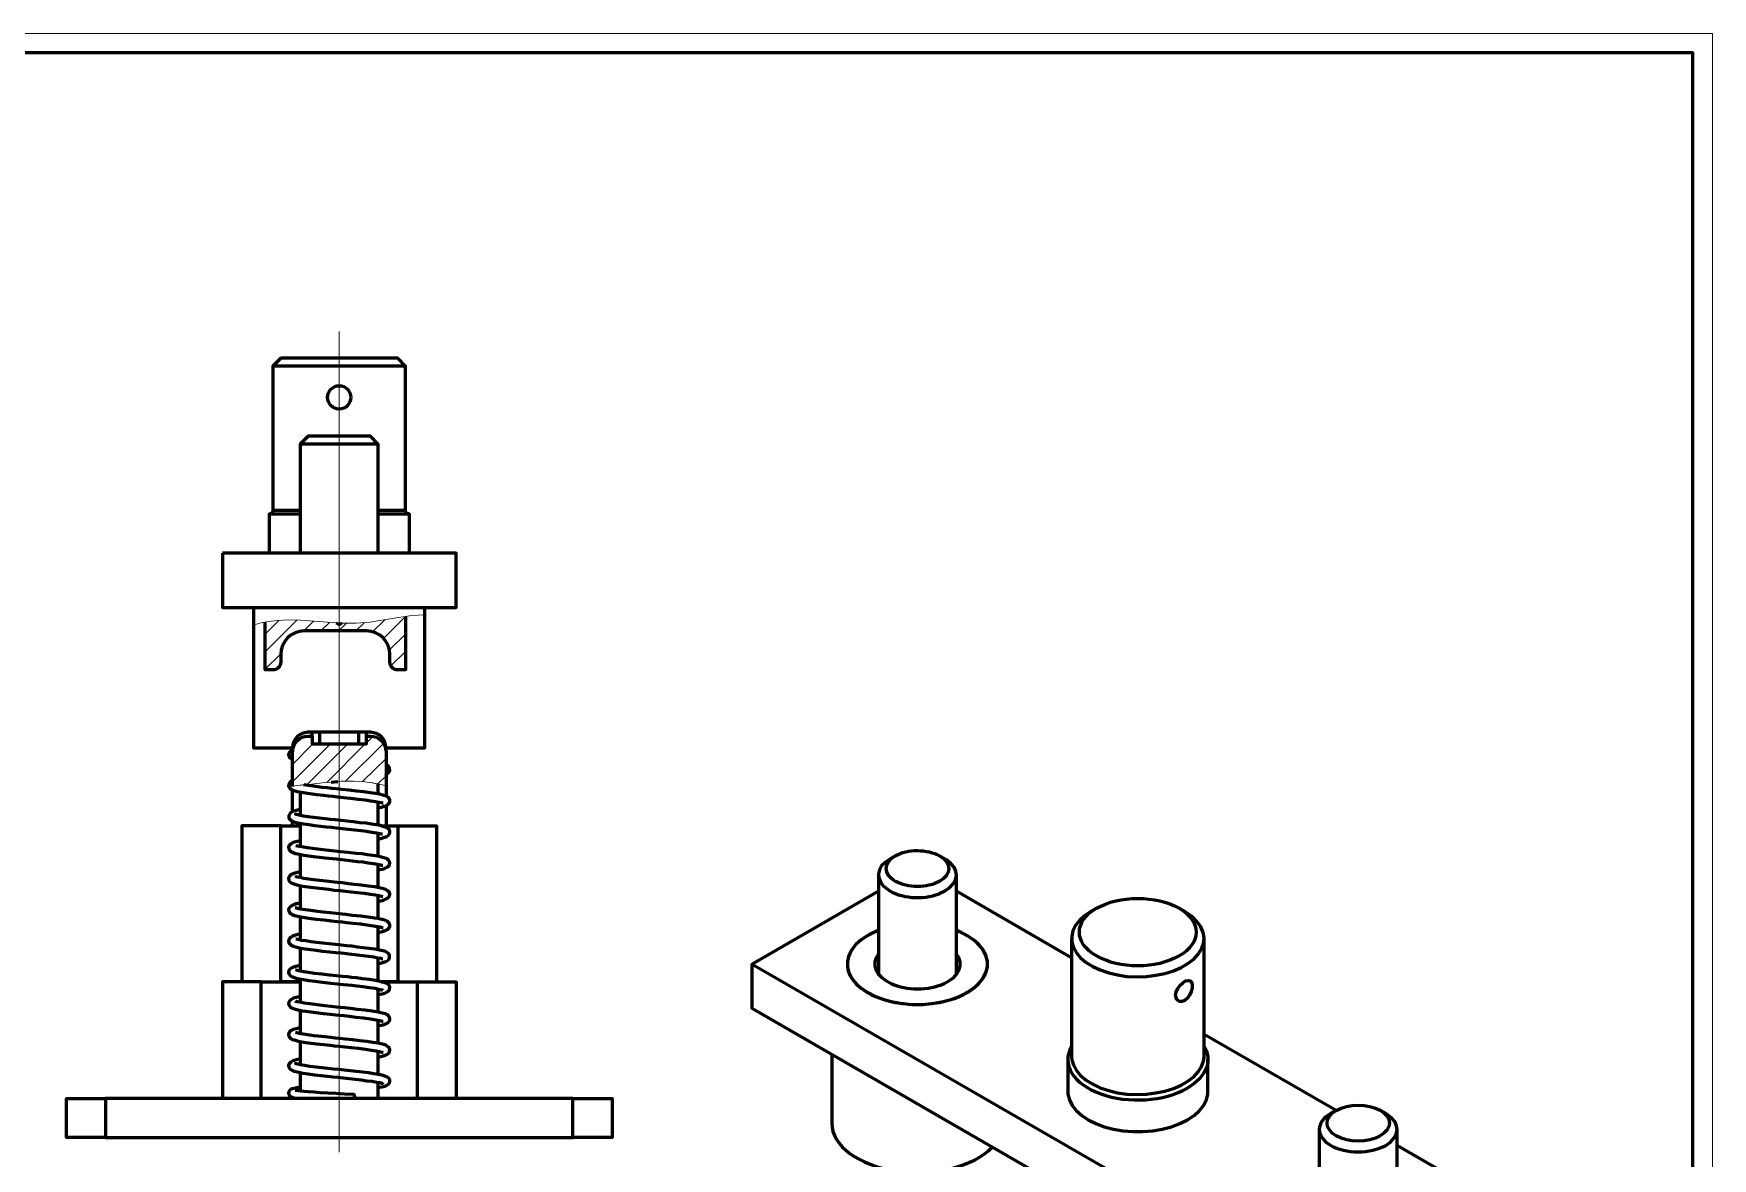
# Model space of a CAD drawing. Header units: millimetres. Extents: x 1142 to 3824, y -37 to 1280.
# Drawn here: x 1294.1 to 1453.9, y 818.2 to 925.3 of the extents above; entities that cross this region are included whole.
import ezdxf

# ---------------------------------------------------------------- set-up
doc = ezdxf.new("R2010")
doc.units = ezdxf.units.MM
doc.header["$LTSCALE"] = 0.5
doc.layers.add('PDF _Геометрия', color=7, linetype='Continuous')

msp = doc.modelspace()

# ---------------------------------------------------------------- linework, layer by layer
at = {"layer": 'PDF _Геометрия', "lineweight": 20}
msp.add_lwpolyline([(1453.9, 705), (1142, 705), (1142, 925.29), (1453.9, 925.29)], close=True, dxfattribs=at)
at = {"layer": 'PDF _Геометрия', "lineweight": 60}
for points in [[(1175.38, 923.44), (1149.41, 923.44), (1149.41, 706.84), (1452.04, 706.84), (1452.04, 727.24), (1383.43, 727.24), (1383.43, 706.84), (1452.04, 706.84), (1452.04, 923.44), (1149.41, 923.44), (1149.41, 918.25), (1175.38, 918.25), (1175.38, 923.44), (1200.22, 923.44), (1200.22, 918.25), (1175.38, 918.25)], [(1329.85, 875.82), (1329.85, 879.53), (1329.77, 879.55), (1329.71, 879.56), (1329.64, 879.6), (1329.59, 879.64), (1329.54, 879.7), (1329.5, 879.76), (1329.49, 879.83), (1329.47, 879.9), (1329.47, 893.62), (1328.74, 894.37), (1328.71, 894.37), (1328.61, 894.37), (1328.41, 894.37), (1328.15, 894.37), (1327.81, 894.37), (1327.39, 894.37), (1326.92, 894.37), (1326.38, 894.37), (1325.81, 894.37), (1325.18, 894.37), (1324.53, 894.37), (1323.86, 894.37), (1323.17, 894.37), (1322.49, 894.37), (1321.82, 894.37), (1321.16, 894.37), (1320.54, 894.37), (1319.96, 894.37), (1319.42, 894.37), (1318.94, 894.37), (1318.53, 894.37), (1318.19, 894.37), (1317.92, 894.37), (1317.74, 894.37), (1317.63, 894.37), (1317.61, 894.37), (1316.86, 893.62), (1316.86, 879.9), (1316.86, 879.83), (1316.83, 879.76), (1316.81, 879.7), (1316.76, 879.64), (1316.7, 879.6), (1316.64, 879.56), (1316.57, 879.55), (1316.49, 879.53), (1316.49, 875.82)], [(1329.47, 893.62), (1329.46, 893.62), (1329.38, 893.62), (1329.21, 893.62), (1328.96, 893.62), (1328.64, 893.62), (1328.23, 893.62), (1327.76, 893.62), (1327.22, 893.62), (1326.63, 893.62), (1326.01, 893.62), (1325.33, 893.62), (1324.62, 893.62), (1323.9, 893.62), (1323.17, 893.62), (1322.43, 893.62), (1321.71, 893.62), (1321.02, 893.62), (1320.34, 893.62), (1319.71, 893.62), (1319.12, 893.62), (1318.59, 893.62), (1318.12, 893.62), (1317.71, 893.62), (1317.38, 893.62), (1317.13, 893.62), (1316.96, 893.62), (1316.87, 893.62), (1316.86, 893.62)], [(1326.88, 875.82), (1326.88, 886.21), (1326.14, 886.95), (1326.1, 886.95), (1325.98, 886.95), (1325.78, 886.95), (1325.51, 886.95), (1325.17, 886.95), (1324.76, 886.95), (1324.32, 886.95), (1323.85, 886.95), (1323.35, 886.95), (1322.84, 886.95), (1322.36, 886.95), (1321.88, 886.95), (1321.45, 886.95), (1321.06, 886.95), (1320.75, 886.95), (1320.48, 886.95), (1320.31, 886.95), (1320.22, 886.95), (1320.21, 886.95), (1319.46, 886.21), (1319.46, 875.82)], [(1326.88, 886.21), (1326.83, 886.21), (1326.7, 886.21), (1326.49, 886.21), (1326.2, 886.21), (1325.84, 886.21), (1325.4, 886.21), (1324.93, 886.21), (1324.41, 886.21), (1323.86, 886.21), (1323.3, 886.21), (1322.73, 886.21), (1322.17, 886.21), (1321.64, 886.21), (1321.14, 886.21), (1320.69, 886.21), (1320.3, 886.21), (1319.97, 886.21), (1319.73, 886.21), (1319.56, 886.21), (1319.48, 886.21), (1319.46, 886.21)], [(1319.46, 879.53), (1319.01, 879.53), (1318.46, 879.53), (1317.95, 879.53), (1317.51, 879.53), (1317.16, 879.53), (1316.87, 879.53), (1316.66, 879.53), (1316.53, 879.53), (1316.49, 879.53)], [(1316.86, 879.9), (1316.87, 879.9), (1316.96, 879.9), (1317.13, 879.9), (1317.38, 879.9), (1317.71, 879.9), (1318.12, 879.9), (1318.59, 879.9), (1319.12, 879.9), (1319.46, 879.9)], [(1326.88, 879.9), (1327.22, 879.9), (1327.76, 879.9), (1328.23, 879.9), (1328.64, 879.9), (1328.96, 879.9), (1329.21, 879.9), (1329.38, 879.9), (1329.46, 879.9), (1329.47, 879.9)], [(1329.85, 879.53), (1329.8, 879.53), (1329.68, 879.53), (1329.47, 879.53), (1329.18, 879.53), (1328.82, 879.53), (1328.39, 879.53), (1327.89, 879.53), (1327.33, 879.53), (1326.88, 879.53)], [(1315.02, 870.64), (1315.02, 869), (1315.02, 857.28), (1315.07, 857.28), (1315.2, 857.28), (1315.42, 857.28), (1315.72, 857.28), (1316.09, 857.28), (1316.53, 857.28), (1317.06, 857.28), (1317.63, 857.28), (1318.26, 857.28), (1318.72, 857.28)], [(1329.47, 869.8), (1329.47, 864.7), (1328.74, 864.7), (1328.58, 864.71), (1328.45, 864.75), (1328.32, 864.83), (1328.2, 864.92), (1328.11, 865.02), (1328.05, 865.15), (1328.01, 865.3), (1327.99, 865.44), (1327.99, 866.17), (1327.95, 866.62), (1327.82, 867.04), (1327.61, 867.42), (1327.34, 867.76), (1327, 868.03), (1326.62, 868.24), (1326.2, 868.36), (1325.77, 868.41), (1319.83, 868.41), (1319.4, 868.36), (1318.98, 868.24), (1318.6, 868.03), (1318.26, 867.76), (1317.99, 867.42), (1317.78, 867.04), (1317.65, 866.62), (1317.61, 866.17), (1317.61, 865.44), (1317.59, 865.3), (1317.55, 865.15), (1317.49, 865.02), (1317.4, 864.92), (1317.28, 864.83), (1317.15, 864.75), (1317.02, 864.71), (1316.86, 864.7), (1316.13, 864.7), (1316.13, 869.26)], [(1327.61, 857.28), (1328.26, 857.28), (1328.87, 857.28), (1329.43, 857.28), (1329.93, 857.28), (1330.36, 857.28), (1330.72, 857.28), (1330.99, 857.28), (1331.19, 857.28), (1331.3, 857.28), (1331.33, 857.28), (1331.33, 869.96), (1331.33, 870.64)], [(1323.41, 869.14), (1323.17, 869), (1322.88, 869.17)], [(1320.58, 858.39), (1320.58, 858.77), (1320.21, 858.77), (1319.91, 858.73), (1319.63, 858.65), (1319.39, 858.51), (1319.15, 858.32), (1318.97, 858.1), (1318.84, 857.85), (1318.74, 857.57), (1318.72, 857.28), (1318.72, 856.91)], [(1318.72, 853.65), (1318.72, 856.91), (1318.74, 857.2), (1318.84, 857.47), (1318.97, 857.74), (1319.15, 857.96), (1319.39, 858.14), (1319.63, 858.29), (1319.91, 858.36), (1320.21, 858.39), (1320.58, 858.39), (1320.58, 857.66), (1325.77, 857.66), (1325.77, 858.39), (1326.14, 858.39), (1326.42, 858.36), (1326.71, 858.29), (1326.96, 858.14), (1327.18, 857.96), (1327.37, 857.74), (1327.51, 857.47), (1327.59, 857.2), (1327.63, 856.91), (1327.63, 853.68), (1327.63, 852.69)], [(1321.32, 857.66), (1321.32, 858.77), (1321.18, 858.77), (1321.03, 858.77), (1320.9, 858.77), (1320.8, 858.77), (1320.69, 858.77), (1320.63, 858.77), (1320.59, 858.77), (1320.58, 858.77)], [(1325.02, 858.77), (1321.32, 858.77)], [(1325.77, 858.39), (1325.77, 858.77), (1325.76, 858.77), (1325.7, 858.77), (1325.64, 858.77), (1325.55, 858.77), (1325.44, 858.77), (1325.31, 858.77), (1325.17, 858.77), (1325.02, 858.77), (1325.02, 857.66)], [(1327.63, 857.28), (1327.59, 857.57), (1327.51, 857.85), (1327.37, 858.1), (1327.18, 858.32), (1326.96, 858.51), (1326.71, 858.65), (1326.42, 858.73), (1326.14, 858.77), (1325.77, 858.77)], [(1318.72, 857.06), (1318.63, 857.02), (1318.55, 856.96), (1318.5, 856.92), (1318.48, 856.91), (1318.47, 856.9), (1318.43, 856.85), (1318.38, 856.77), (1318.35, 856.64), (1318.36, 856.51), (1318.42, 856.41), (1318.48, 856.34), (1318.56, 856.27), (1318.72, 856.19)], [(1327.63, 854.75), (1327.65, 854.77), (1327.84, 854.88), (1327.93, 854.99), (1327.98, 855.13), (1327.97, 855.32), (1327.88, 855.49), (1327.75, 855.59), (1327.63, 855.66)], [(1318.72, 854.18), (1318.65, 854.14), (1318.57, 854.1), (1318.56, 854.09), (1318.55, 854.09), (1318.55, 854.07), (1318.53, 854.07), (1318.53, 854.06), (1318.52, 854.06), (1318.52, 854.05), (1318.51, 854.03), (1318.51, 854.02), (1318.5, 854.02), (1318.48, 854.01), (1318.46, 853.97), (1318.43, 853.93), (1318.36, 853.8), (1318.35, 853.68), (1318.38, 853.59), (1318.39, 853.55)], [(1318.36, 853.61), (1318.39, 853.55), (1318.46, 853.44), (1318.61, 853.31), (1318.84, 853.22), (1319.18, 853.13), (1319.75, 853.03), (1320.37, 852.93), (1321.05, 852.84), (1321.66, 852.78), (1322.16, 852.71), (1322.55, 852.67), (1323.01, 852.62), (1323.57, 852.57), (1324.23, 852.49), (1324.96, 852.41), (1325.63, 852.33), (1326.19, 852.25), (1326.63, 852.19), (1326.96, 852.12), (1327.2, 852.07), (1327.31, 852.03), (1327.33, 852.03)], [(1326.88, 851.59), (1327.21, 851.65), (1327.46, 851.72), (1327.63, 851.78), (1327.77, 851.86), (1327.93, 852.02), (1327.98, 852.14), (1327.98, 852.31), (1327.93, 852.45), (1327.86, 852.53), (1327.67, 852.67), (1327.41, 852.76), (1327.01, 852.86), (1326.61, 852.93), (1326.11, 853.01), (1325.51, 853.09), (1324.8, 853.17), (1324.08, 853.25), (1323.43, 853.33), (1322.89, 853.38), (1322.46, 853.43), (1322.05, 853.47), (1321.53, 853.52), (1320.9, 853.6), (1320.24, 853.69), (1319.8, 853.76)], [(1322.41, 854.01), (1323.04, 854.07)], [(1326.88, 852.88), (1326.88, 853.85)], [(1318.72, 851.21), (1318.72, 853.27)], [(1319.46, 853.08), (1319.46, 850.85)], [(1326.88, 849.93), (1326.88, 852.14)], [(1319.46, 851.4), (1319.32, 851.38), (1318.99, 851.3), (1318.72, 851.21), (1318.51, 851.08), (1318.36, 850.85), (1318.36, 850.67), (1318.4, 850.55), (1318.56, 850.4), (1318.7, 850.3), (1318.86, 850.24), (1319.08, 850.19), (1319.39, 850.12), (1319.78, 850.04), (1320.29, 849.98), (1320.84, 849.9), (1321.39, 849.83), (1321.92, 849.77), (1322.43, 849.72), (1322.92, 849.66), (1323.45, 849.61), (1324.03, 849.55), (1324.63, 849.48), (1325.23, 849.41), (1325.78, 849.34), (1326.28, 849.27), (1326.71, 849.21), (1327.04, 849.14), (1327.24, 849.09), (1327.29, 849.09), (1327.3, 849.09)], [(1318.72, 849.86), (1318.72, 850.3)], [(1326.88, 848.62), (1327.14, 848.67), (1327.71, 848.85), (1327.86, 848.97), (1327.94, 849.09), (1327.99, 849.23), (1327.98, 849.35), (1327.94, 849.47), (1327.82, 849.6), (1327.65, 849.7), (1327.44, 849.78), (1327.09, 849.89), (1326.69, 849.95), (1326.23, 850.03), (1325.72, 850.1), (1325.14, 850.16), (1324.54, 850.24), (1323.94, 850.3), (1323.36, 850.36), (1322.83, 850.42), (1322.34, 850.47), (1321.83, 850.53), (1321.3, 850.59), (1320.76, 850.66), (1320.22, 850.72), (1319.78, 850.79), (1319.45, 850.85), (1319.22, 850.91), (1319.08, 850.95), (1319.01, 850.97), (1319.02, 850.96)], [(1327.63, 851.78), (1327.63, 849.86)], [(1315.75, 835.02), (1319.46, 835.02), (1317.61, 835.02), (1317.61, 849.86), (1317.03, 849.86), (1316.47, 849.86), (1315.92, 849.86), (1315.43, 849.86), (1314.99, 849.86), (1314.61, 849.86), (1314.31, 849.86), (1314.09, 849.86), (1313.94, 849.86), (1313.9, 849.86), (1313.9, 835.02)], [(1317.61, 849.86), (1319.46, 849.86)], [(1319.46, 850.11), (1319.46, 847.88)], [(1326.88, 846.96), (1326.88, 849.17)], [(1327.16, 849.86), (1328.74, 849.86), (1328.74, 835.02), (1327.16, 835.02), (1330.58, 835.02), (1330.58, 823.9)], [(1328.74, 849.86), (1329.32, 849.86), (1329.88, 849.86), (1330.41, 849.86), (1330.91, 849.86), (1331.36, 849.86), (1331.74, 849.86), (1332.04, 849.86), (1332.26, 849.86), (1332.4, 849.86), (1332.44, 849.86), (1332.44, 835.02)], [(1319.46, 848.43), (1319.16, 848.38), (1318.8, 848.26), (1318.52, 848.12), (1318.44, 848.03), (1318.39, 847.96), (1318.36, 847.91), (1318.35, 847.83), (1318.36, 847.69), (1318.39, 847.61), (1318.44, 847.53), (1318.57, 847.41), (1318.78, 847.31), (1319.01, 847.24), (1319.4, 847.15), (1319.79, 847.07), (1320.72, 846.94), (1321.79, 846.82), (1322.92, 846.71), (1323.94, 846.59), (1324.42, 846.54), (1324.92, 846.48), (1325.43, 846.42), (1325.94, 846.35), (1326.42, 846.29), (1326.82, 846.22), (1327.09, 846.16), (1327.25, 846.13), (1327.31, 846.12)], [(1326.88, 845.66), (1327.05, 845.69), (1327.41, 845.78), (1327.61, 845.86), (1327.8, 845.95), (1327.92, 846.07), (1327.97, 846.17), (1327.99, 846.3), (1327.95, 846.48), (1327.86, 846.6), (1327.72, 846.71), (1327.2, 846.89), (1326.83, 846.97), (1326.36, 847.03), (1325.85, 847.11), (1325.31, 847.18), (1324.8, 847.24), (1324.29, 847.3), (1323.31, 847.4), (1322.21, 847.52), (1321.11, 847.65), (1320.16, 847.77), (1319.76, 847.83), (1319.42, 847.9), (1319.18, 847.94), (1319.05, 847.96)], [(1319.46, 847.14), (1319.46, 844.91)], [(1326.88, 843.99), (1326.88, 846.21)], [(1376.11, 846.99), (1375.59, 846.69)], [(1380.28, 843.41), (1380.83, 843.66), (1381.28, 843.97), (1381.62, 844.33), (1381.83, 844.72), (1381.92, 845.12), (1381.87, 845.53), (1381.7, 845.92), (1381.39, 846.29), (1380.97, 846.62), (1380.84, 846.69), (1380.31, 846.99)], [(1319.46, 845.46), (1319.2, 845.41), (1318.94, 845.36), (1318.76, 845.29), (1318.61, 845.23), (1318.47, 845.1), (1318.4, 845.01), (1318.35, 844.87), (1318.38, 844.69), (1318.44, 844.56), (1318.61, 844.42), (1318.85, 844.33), (1319.14, 844.23), (1319.5, 844.16), (1319.93, 844.09), (1320.43, 844.02), (1320.98, 843.95), (1321.57, 843.88), (1322.16, 843.82), (1322.71, 843.75), (1323.22, 843.7), (1323.72, 843.65), (1324.29, 843.59), (1324.89, 843.51), (1325.53, 843.44), (1326.15, 843.36), (1326.63, 843.28), (1326.96, 843.23), (1327.18, 843.17), (1327.3, 843.13), (1327.33, 843.12)], [(1326.88, 842.69), (1326.97, 842.7), (1327.38, 842.79), (1327.65, 842.9), (1327.84, 843.02), (1327.97, 843.2), (1327.99, 843.37), (1327.95, 843.51), (1327.8, 843.68), (1327.65, 843.78), (1327.5, 843.84), (1327.27, 843.91), (1326.96, 843.97), (1326.52, 844.05), (1325.93, 844.13), (1325.27, 844.22), (1324.63, 844.29), (1324.04, 844.35), (1323.49, 844.42), (1323.01, 844.47), (1322.47, 844.52), (1321.92, 844.59), (1321.33, 844.65), (1320.76, 844.72), (1320.25, 844.78), (1319.8, 844.86), (1319.44, 844.93), (1319.18, 844.98), (1319.05, 845.02), (1319.05, 845.01)], [(1319.46, 844.17), (1319.46, 841.96)], [(1374.51, 845.19), (1374.51, 835.72)], [(1381.92, 835.72), (1381.92, 845.19)], [(1319.46, 842.51), (1319.44, 842.49), (1319.07, 842.42), (1318.84, 842.35), (1318.68, 842.28), (1318.52, 842.19), (1318.39, 842.01), (1318.35, 841.89), (1318.36, 841.77), (1318.43, 841.62), (1318.5, 841.54), (1318.56, 841.49), (1318.69, 841.41), (1318.91, 841.33), (1319.24, 841.25), (1319.69, 841.16), (1320.27, 841.07), (1320.99, 840.98), (1321.74, 840.9), (1322.42, 840.82), (1322.98, 840.75), (1323.44, 840.71), (1323.86, 840.66), (1324.46, 840.6), (1325.21, 840.52), (1325.61, 840.47), (1326.02, 840.41), (1326.63, 840.32), (1327.03, 840.24), (1327.24, 840.19), (1327.33, 840.15), (1327.34, 840.15)], [(1326.88, 841.02), (1326.88, 843.24)], [(1374.51, 843.65), (1362.48, 836.7), (1420.18, 803.4), (1420.18, 799.16), (1362.48, 832.46), (1362.48, 836.7)], [(1392.89, 837.31), (1381.92, 843.65)], [(1326.88, 839.72), (1327.17, 839.77), (1327.51, 839.88), (1327.77, 839.99), (1327.9, 840.11), (1327.93, 840.16), (1327.95, 840.2), (1327.98, 840.3), (1327.98, 840.45), (1327.94, 840.56), (1327.86, 840.66), (1327.73, 840.77), (1327.6, 840.83), (1327.51, 840.87), (1327.47, 840.88), (1327.46, 840.88), (1327.43, 840.9), (1327.41, 840.9), (1327.22, 840.95), (1327.07, 840.99), (1326.84, 841.03), (1326.54, 841.08), (1326.15, 841.13), (1325.68, 841.2), (1325.22, 841.25), (1324.41, 841.34), (1323.79, 841.42), (1323.49, 841.45), (1323.23, 841.47), (1322.9, 841.51), (1322.32, 841.58), (1321.64, 841.64), (1320.88, 841.73), (1320.2, 841.83), (1319.69, 841.91), (1319.33, 841.97), (1319.11, 842.02), (1319.02, 842.06), (1319.01, 842.06)], [(1319.46, 841.21), (1319.46, 838.99)], [(1395.26, 842.01), (1394.73, 841.7), (1394.13, 841.3), (1393.65, 840.85), (1393.27, 840.36), (1393.02, 839.85), (1392.9, 839.33), (1392.91, 838.79), (1393.07, 838.27), (1393.35, 837.77), (1393.75, 837.29), (1394.27, 836.85), (1394.9, 836.46), (1395.62, 836.14), (1396.42, 835.86), (1397.27, 835.66), (1398.16, 835.53), (1399.08, 835.49), (1400.01, 835.52), (1400.91, 835.63), (1401.77, 835.81), (1402.58, 836.06), (1403.32, 836.37), (1403.97, 836.75), (1404.52, 837.18), (1404.95, 837.64), (1405.26, 838.14), (1405.45, 838.66), (1405.5, 839.2), (1405.42, 839.72), (1405.2, 840.24), (1404.86, 840.73), (1404.39, 841.19), (1403.81, 841.6), (1403.66, 841.7), (1403.13, 842.01)], [(1319.46, 839.54), (1319.24, 839.5), (1318.91, 839.41), (1318.68, 839.33), (1318.53, 839.24), (1318.44, 839.14), (1318.38, 839.01), (1318.35, 838.88), (1318.36, 838.79), (1318.4, 838.69), (1318.59, 838.5), (1318.82, 838.39), (1319.12, 838.31), (1319.5, 838.23), (1319.93, 838.15), (1320.43, 838.08), (1320.98, 838.02), (1321.58, 837.94), (1322.2, 837.88), (1322.8, 837.81), (1323.35, 837.76), (1323.86, 837.71), (1324.34, 837.64), (1324.87, 837.59), (1325.42, 837.52), (1325.97, 837.46), (1326.46, 837.38), (1326.86, 837.31), (1327.13, 837.25), (1327.27, 837.21), (1327.33, 837.2)], [(1326.88, 838.05), (1326.88, 840.27)], [(1374.51, 839.9), (1374.22, 839.79), (1373.5, 839.43), (1372.87, 839.01), (1372.36, 838.56), (1371.97, 838.05), (1371.69, 837.52), (1371.56, 836.97), (1371.56, 836.42), (1371.69, 835.89), (1371.97, 835.35), (1372.36, 834.85), (1372.87, 834.4), (1373.5, 833.98), (1374.22, 833.62), (1375.02, 833.32), (1375.88, 833.09), (1376.8, 832.94), (1377.74, 832.86), (1378.69, 832.86), (1379.63, 832.94), (1380.55, 833.09), (1381.41, 833.32), (1382.21, 833.62), (1382.93, 833.98), (1383.56, 834.4), (1384.07, 834.85), (1384.48, 835.35), (1384.74, 835.89), (1384.88, 836.42), (1384.88, 836.97), (1384.74, 837.52), (1384.48, 838.05), (1384.07, 838.56), (1383.56, 839.01), (1382.93, 839.43), (1382.21, 839.79), (1381.92, 839.9)], [(1392.89, 839.13), (1392.89, 827.92), (1392.89, 827.85), (1392.91, 827.59), (1393.07, 827.07), (1393.35, 826.56), (1393.75, 826.09), (1394.27, 825.64), (1394.9, 825.26), (1395.62, 824.92), (1396.42, 824.66), (1397.27, 824.45), (1398.16, 824.33), (1399.08, 824.28), (1400.01, 824.31), (1400.91, 824.43), (1401.77, 824.6), (1402.58, 824.86), (1403.32, 825.17), (1403.97, 825.55), (1404.52, 825.97), (1404.95, 826.44), (1405.26, 826.94), (1405.45, 827.46), (1405.5, 827.79), (1405.5, 827.92), (1405.5, 839.13)], [(1326.88, 836.75), (1326.96, 836.76), (1327.31, 836.84), (1327.6, 836.95), (1327.84, 837.08), (1327.97, 837.27), (1327.97, 837.51), (1327.88, 837.69), (1327.73, 837.8), (1327.56, 837.89), (1327.31, 837.95), (1327, 838.03), (1326.55, 838.11), (1326.02, 838.19), (1325.46, 838.25), (1324.91, 838.32), (1324.37, 838.39), (1323.89, 838.44), (1323.38, 838.49), (1322.81, 838.56), (1322.22, 838.62), (1321.61, 838.69), (1321.01, 838.75), (1320.47, 838.83), (1319.99, 838.9), (1319.57, 838.96), (1319.25, 839.03), (1319.07, 839.07), (1319.05, 839.07)], [(1319.46, 838.24), (1319.46, 836.02)], [(1319.46, 836.57), (1319.16, 836.5), (1318.91, 836.44), (1318.73, 836.38), (1318.59, 836.31), (1318.44, 836.17), (1318.38, 836.06), (1318.35, 835.9), (1318.39, 835.74), (1318.51, 835.6), (1318.63, 835.51), (1319.07, 835.35), (1319.37, 835.28), (1319.78, 835.22), (1320.27, 835.14), (1320.88, 835.06), (1321.58, 834.98), (1322.33, 834.89), (1322.98, 834.83), (1323.55, 834.76), (1323.99, 834.72), (1324.37, 834.68), (1324.85, 834.62), (1325.43, 834.55), (1326.06, 834.47), (1326.59, 834.4), (1326.95, 834.32), (1327.18, 834.26), (1327.3, 834.24), (1327.33, 834.23)], [(1326.88, 833.78), (1326.91, 833.79), (1327.25, 833.86), (1327.51, 833.94), (1327.68, 834.02), (1327.81, 834.09), (1327.92, 834.2), (1327.97, 834.32), (1327.98, 834.49), (1327.94, 834.62), (1327.88, 834.72), (1327.64, 834.88), (1327.35, 834.98), (1327.04, 835.05), (1326.61, 835.13), (1326.02, 835.22), (1325.38, 835.3), (1324.8, 835.38), (1324.33, 835.43), (1323.95, 835.47), (1323.48, 835.52), (1322.9, 835.57), (1322.24, 835.65), (1321.5, 835.73), (1320.82, 835.81), (1320.25, 835.89), (1319.79, 835.95), (1319.44, 836.02), (1319.19, 836.08), (1319.05, 836.12), (1319.02, 836.12)], [(1326.88, 835.09), (1326.88, 837.3)], [(1315.75, 823.9), (1315.75, 835.02), (1315.17, 835.02), (1314.61, 835.02), (1314.07, 835.02), (1313.58, 835.02), (1313.13, 835.02), (1312.75, 835.02), (1312.45, 835.02), (1312.23, 835.02), (1312.08, 835.02), (1312.05, 835.02), (1312.05, 823.9)], [(1319.46, 835.27), (1319.46, 833.05)], [(1326.88, 832.12), (1326.88, 834.33)], [(1330.58, 835.02), (1331.17, 835.02), (1331.74, 835.02), (1332.27, 835.02), (1332.77, 835.02), (1333.21, 835.02), (1333.59, 835.02), (1333.89, 835.02), (1334.12, 835.02), (1334.25, 835.02), (1334.3, 835.02), (1334.3, 823.9)], [(1319.46, 833.6), (1319.44, 833.6), (1319.07, 833.52), (1318.82, 833.44), (1318.65, 833.37), (1318.5, 833.27), (1318.36, 833.07), (1318.35, 832.96), (1318.36, 832.85), (1318.43, 832.71), (1318.5, 832.64), (1318.57, 832.58), (1318.7, 832.51), (1318.91, 832.43), (1319.23, 832.35), (1319.66, 832.26), (1320.24, 832.18), (1320.94, 832.09), (1321.67, 832), (1322.32, 831.94), (1322.84, 831.87), (1323.24, 831.83), (1323.62, 831.79), (1324.15, 831.74), (1324.76, 831.66), (1325.47, 831.58), (1326.16, 831.49), (1326.7, 831.4), (1327.05, 831.33), (1327.26, 831.28), (1327.34, 831.26)], [(1326.88, 830.82), (1326.96, 830.84), (1327.35, 830.93), (1327.61, 831.01), (1327.8, 831.11), (1327.93, 831.26), (1327.98, 831.39), (1327.99, 831.48), (1327.97, 831.58), (1327.9, 831.73), (1327.76, 831.86), (1327.56, 831.95), (1327.27, 832.03), (1326.87, 832.12), (1326.32, 832.21), (1325.61, 832.3), (1324.89, 832.39), (1324.24, 832.47), (1323.7, 832.52), (1323.3, 832.56), (1322.92, 832.6), (1322.41, 832.67), (1321.79, 832.73), (1321.07, 832.81), (1320.37, 832.9), (1319.82, 832.98), (1319.42, 833.06), (1319.16, 833.11), (1319.05, 833.15), (1319.01, 833.17)], [(1319.46, 832.3), (1319.46, 830.09)], [(1326.88, 829.15), (1326.88, 831.37)], [(1319.46, 830.64), (1319.42, 830.63), (1319.06, 830.55), (1318.8, 830.47), (1318.64, 830.39), (1318.53, 830.34), (1318.47, 830.27), (1318.4, 830.18), (1318.35, 830), (1318.36, 829.88), (1318.42, 829.76), (1318.56, 829.62), (1318.7, 829.53), (1318.89, 829.48), (1319.16, 829.4), (1319.59, 829.31), (1320.22, 829.21), (1321.01, 829.11), (1321.71, 829.03), (1322.3, 828.97), (1322.72, 828.91), (1323.15, 828.87), (1323.69, 828.82), (1324.3, 828.76), (1325, 828.68), (1325.68, 828.59), (1326.24, 828.51), (1326.69, 828.44), (1327, 828.38), (1327.22, 828.32), (1327.33, 828.29), (1327.34, 828.29)], [(1326.88, 827.85), (1327.25, 827.93), (1327.56, 828.02), (1327.76, 828.12), (1327.92, 828.26), (1327.97, 828.38), (1327.99, 828.55), (1327.94, 828.69), (1327.89, 828.77), (1327.78, 828.86), (1327.6, 828.97), (1327.3, 829.06), (1326.84, 829.16), (1326.38, 829.24), (1325.81, 829.32), (1325.13, 829.4), (1324.42, 829.48), (1323.78, 829.55), (1323.23, 829.61), (1322.79, 829.66), (1322.38, 829.7), (1321.82, 829.76), (1321.13, 829.84), (1320.75, 829.88), (1320.37, 829.93), (1319.75, 830.03), (1319.35, 830.1), (1319.12, 830.16), (1319.02, 830.2)], [(1405.5, 830.04), (1418.07, 822.78), (1417.55, 822.48)], [(1319.46, 829.33), (1319.46, 827.12)], [(1326.88, 826.19), (1326.88, 828.4)], [(1370.06, 828.09), (1370.06, 821.56)], [(1405.5, 828.89), (1405.72, 828.44), (1405.85, 827.89), (1405.85, 827.34), (1405.72, 826.81), (1405.45, 826.27), (1405.06, 825.77), (1404.55, 825.32), (1403.92, 824.9)], [(1319.46, 827.67), (1319.1, 827.59), (1318.78, 827.5), (1318.55, 827.37), (1318.4, 827.21), (1318.35, 827.06), (1318.36, 826.9), (1318.5, 826.7), (1318.65, 826.6), (1318.86, 826.51), (1319.19, 826.43), (1319.69, 826.32), (1320.2, 826.24), (1320.81, 826.17), (1321.43, 826.1), (1322.01, 826.03), (1322.55, 825.97), (1323.04, 825.92), (1323.56, 825.86), (1324.11, 825.8), (1324.68, 825.75), (1325.26, 825.67), (1325.81, 825.6), (1326.29, 825.54), (1326.71, 825.47), (1327.04, 825.41), (1327.24, 825.37), (1327.31, 825.35), (1327.31, 825.37)], [(1326.88, 824.95), (1327.03, 824.98), (1327.41, 825.05), (1327.61, 825.12), (1327.77, 825.2), (1327.89, 825.3), (1327.95, 825.39), (1327.98, 825.51), (1327.98, 825.67), (1327.88, 825.84), (1327.75, 825.94), (1327.25, 826.11), (1326.88, 826.19), (1326.45, 826.26), (1325.95, 826.34), (1325.42, 826.4), (1324.83, 826.47), (1324.24, 826.53), (1323.68, 826.6), (1323.15, 826.65), (1322.67, 826.7), (1322.13, 826.75), (1321.56, 826.82), (1320.97, 826.9), (1320.37, 826.96), (1319.86, 827.04), (1319.48, 827.11), (1319.23, 827.16), (1319.08, 827.21), (1319.01, 827.23), (1319.02, 827.23)], [(1319.46, 826.38), (1319.46, 824.61)], [(1392.52, 827.62), (1392.52, 824.6), (1392.53, 824.32), (1392.68, 823.77), (1392.94, 823.25), (1393.33, 822.75), (1393.86, 822.28), (1394.47, 821.86), (1395.19, 821.51), (1396, 821.21), (1396.87, 820.98), (1397.78, 820.83), (1398.72, 820.75), (1399.68, 820.75), (1400.62, 820.83), (1401.52, 820.98), (1402.4, 821.21), (1403.2, 821.51), (1403.92, 821.86), (1404.55, 822.28), (1405.06, 822.75), (1405.45, 823.25), (1405.72, 823.77), (1405.85, 824.32), (1405.87, 824.6), (1405.87, 827.62)], [(1319.46, 824.98), (1319.12, 824.92), (1318.87, 824.87), (1318.73, 824.83), (1318.64, 824.81), (1318.47, 824.69), (1318.38, 824.56), (1318.36, 824.52), (1318.35, 824.41), (1318.38, 824.27), (1318.44, 824.18), (1318.59, 824.06), (1318.76, 823.99), (1318.93, 823.94), (1319.15, 823.9)], [(1326.88, 823.9), (1326.88, 825.45)], [(1300.92, 820.2), (1345.42, 820.2), (1345.42, 823.9), (1300.92, 823.9)], [(1324.66, 823.9), (1324.66, 824.05), (1324.63, 824.16), (1324.59, 824.24), (1324.55, 824.27), (1323.68, 824.32), (1322.84, 824.37), (1322.08, 824.41), (1321.39, 824.45), (1320.77, 824.49), (1320.26, 824.53), (1319.84, 824.57), (1319.52, 824.61), (1319.25, 824.63), (1319.07, 824.66), (1318.99, 824.67)], [(1345.42, 823.9), (1346, 823.9), (1346.57, 823.9), (1347.11, 823.9), (1347.61, 823.9), (1348.05, 823.9), (1348.42, 823.9), (1348.73, 823.9), (1348.95, 823.9), (1349.08, 823.9), (1349.14, 823.9), (1349.14, 820.2), (1349.08, 820.2), (1348.95, 820.2), (1348.73, 820.2), (1348.42, 820.2), (1348.05, 820.2), (1347.61, 820.2), (1347.11, 820.2), (1346.57, 820.2), (1346, 820.2), (1345.42, 820.2)], [(1422.8, 819.44), (1423.24, 819.75), (1423.58, 820.12), (1423.8, 820.5), (1423.88, 820.91), (1423.83, 821.31), (1423.65, 821.7), (1423.35, 822.07), (1422.91, 822.4), (1422.8, 822.48), (1422.27, 822.78)], [(1416.46, 820.96), (1416.46, 811.5)], [(1423.88, 811.5), (1423.88, 820.96)], [(1420.18, 803.4), (1435.91, 812.48), (1423.88, 819.43)]]:
    msp.add_lwpolyline(points, dxfattribs=at)
at = {"layer": 'PDF _Геометрия', "lineweight": 20}
for points in [[(1323.18, 818.78), (1323.18, 896.92)], [(1315.04, 869), (1315.05, 869), (1315.3, 869.07), (1315.75, 869.18), (1316.4, 869.3), (1317.28, 869.42), (1318.38, 869.47), (1319.52, 869.45), (1320.79, 869.35), (1322.08, 869.24), (1323.44, 869.14), (1324.78, 869.14), (1326.11, 869.26), (1327.21, 869.43), (1328.24, 869.6), (1329.24, 869.76), (1330.09, 869.88), (1330.7, 869.93), (1331.12, 869.96), (1331.32, 869.96), (1331.3, 869.96)], [(1319.15, 869.46), (1316.13, 866.44)], [(1327.5, 869.47), (1326.35, 868.33)], [(1329.47, 869.8), (1327.39, 867.71)], [(1317.46, 869.43), (1316.13, 868.1)], [(1320.72, 869.35), (1319.76, 868.4)], [(1322.24, 869.22), (1321.43, 868.41)], [(1323.82, 869.13), (1323.09, 868.41)], [(1325.55, 869.2), (1324.76, 868.41)], [(1329.47, 868.12), (1327.95, 866.61)], [(1317.61, 866.25), (1316.13, 864.77)], [(1329.47, 866.46), (1328.09, 865.08)], [(1329.47, 864.8), (1329.38, 864.7)], [(1319.62, 858.27), (1318.84, 857.5)], [(1326.38, 858.38), (1325.77, 857.76)], [(1320.67, 857.66), (1318.72, 855.71)], [(1322.33, 857.66), (1318.72, 854.05)], [(1323.99, 857.66), (1320.13, 853.8)], [(1325.65, 857.66), (1322, 853.99)], [(1327.38, 857.71), (1323.78, 854.11)], [(1327.63, 856.28), (1325.4, 854.07)], [(1319.8, 853.76), (1319.79, 853.76), (1319.78, 853.76), (1319.76, 853.75), (1319.74, 853.75), (1319.7, 853.75), (1319.57, 853.73), (1319.22, 853.69), (1318.93, 853.67), (1318.7, 853.64), (1318.5, 853.63), (1318.38, 853.63), (1318.38, 853.61)], [(1318.72, 853.65), (1318.81, 853.65), (1318.86, 853.67)], [(1326.87, 853.85), (1326.88, 853.85), (1326.82, 853.86), (1326.65, 853.89), (1326.38, 853.94), (1326.03, 853.99), (1325.6, 854.05), (1325.1, 854.09), (1324.54, 854.11), (1323.95, 854.11), (1323.34, 854.1), (1322.45, 854.03), (1321.84, 853.98), (1321.28, 853.92), (1320.77, 853.86), (1320.33, 853.81), (1319.97, 853.77), (1319.7, 853.75), (1319.53, 853.73), (1319.46, 853.72)], [(1326.14, 853.98), (1326.63, 853.89), (1327.08, 853.81), (1327.41, 853.73), (1327.59, 853.69), (1327.63, 853.68)], [(1327.63, 854.62), (1326.86, 853.85)]]:
    msp.add_lwpolyline(points, dxfattribs=at)
at = {"layer": 'PDF _Геометрия', "lineweight": 60}
for points in [[(1312.05, 875.82), (1312.05, 870.64), (1334.3, 870.64), (1334.3, 875.82)], [(1402.79, 833.71), (1402.84, 834.04), (1402.99, 834.36), (1403.21, 834.67), (1403.47, 834.92), (1403.73, 835.09), (1403.98, 835.15), (1404.17, 835.11), (1404.3, 834.97), (1404.36, 834.74), (1404.36, 834.42), (1404.27, 834.08), (1404.13, 833.74), (1403.92, 833.44), (1403.67, 833.23), (1403.39, 833.13), (1403.15, 833.15), (1402.95, 833.28), (1402.83, 833.51)], [(1300.92, 823.9), (1300.92, 820.2), (1300.34, 820.2), (1299.77, 820.2), (1299.24, 820.2), (1298.74, 820.2), (1298.29, 820.2), (1297.92, 820.2), (1297.61, 820.2), (1297.39, 820.2), (1297.26, 820.2), (1297.21, 820.2), (1297.21, 823.9), (1297.26, 823.9), (1297.39, 823.9), (1297.61, 823.9), (1297.92, 823.9), (1298.29, 823.9), (1298.74, 823.9), (1299.24, 823.9), (1299.77, 823.9), (1300.34, 823.9)]]:
    msp.add_lwpolyline(points, close=True, dxfattribs=at)
msp.add_circle((1323.17, 890.65), 1.11, dxfattribs=at)
for centre, major_axis, ratio, start_param, end_param in [((1378.22, 845.79), (-2.97, 0.01), 0.577111, 2.163227, 8.446412), ((1378.17, 845.16), (-3.67, 0.04), 0.580047, 5.498149, 8.471051), ((1399.19, 839.74), (-5.56, 0), 0.577077, 5.498515388105393, 11.78170069528498), ((1378.21, 836.7), (6.67, 0), 0.576937, 2.159247, 7.264016), ((1378.22, 836.7), (-4.08, 0.01), 0.576396, 5.858288, 9.857483), ((1399.22, 827.65), (6.69, 0.04), 0.581361, 2.808889, 5.486691), ((1420.18, 821.56), (2.97, 0.01), 0.576805, 5.496012, 11.779197), ((1378.23, 821.61), (8.18, 0.02), 0.582156, 3.146683, 5.764433), ((1420.21, 820.98), (3.74, 0.03), 0.575589, 2.355818, 5.472106)]:
    msp.add_ellipse(centre, major_axis=major_axis, ratio=ratio, start_param=start_param, end_param=end_param, dxfattribs=at)

doc.saveas('drawing.dxf')
